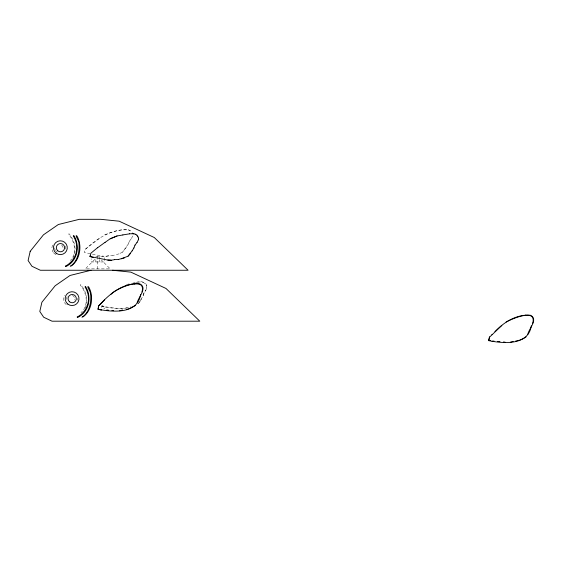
<?xml version="1.0" encoding="UTF-8"?>
<svg xmlns="http://www.w3.org/2000/svg" width="562" height="562" viewBox="0 0 562 562"><rect width="100%" height="100%" fill="white"/><g stroke="black" fill="none" stroke-linecap="round" stroke-linejoin="round"><path stroke-width="0.42" stroke-dasharray="2.81 2.11" d="M143.078 295.9L143.907 293.111L145.895 290.055L143.907 293.111M144.104 292.774L143.275 295.563L138.477 303.508M99.502 238.351L85.361 249.212L84.321 252.464L102.228 256.11M72.919 258.52C77.12 250.441 74.802 240.388 69.007 233.715L68.592 234.221C74.648 241.323 77.444 253.097 70.412 260.529M85.22 307.885C88.733 300.15 86.021 290.891 80.71 284.653L80.303 285.159C86.899 292.669 89.154 305.475 80.963 312.732M128.354 244.02L129.408 241.14M145.698 290.392L147.012 287.414C147.279 281.773 140.282 280.614 136.13 282.398M131.48 238.485L132.801 235.773M140.163 301.26L141.764 298.436M103.9 306.48L100.563 305.777L100.359 306.114L103.703 306.817L103.9 306.48C112.92 308.159 122.109 309.437 130.995 306.852M103.036 305.033L101.631 307.414L104.946 308.454M128.326 243.971L122.579 252.183L119.081 253.778M126.555 246.851L122.551 252.134M129.436 241.196L131.452 238.436M138.252 303.733L140.367 300.923M94.809 259.384L85.319 268.875L110.222 268.875L101.329 259.981M104.644 234.846C112.456 231.853 121.582 228.516 129.998 230.308M119.116 253.827L112.716 255.534M126.429 284.527L131.29 283.438M132.899 283.093L135.323 282.574M105.754 256.258L112.751 255.584M108.916 255.682L105.789 256.314L102.2 256.061M137.542 282.391C141.42 280.909 147.16 282.988 146.815 287.751M126.64 229.528C110.447 229.654 96.931 238.702 85.396 249.261L85.361 249.212M127.124 307.92C119.362 309.831 111.508 307.857 103.703 306.817M95.863 256.42L104.342 256.42L104.279 261.955L91.206 261.955L91.206 258.794M128.319 229.71L131.36 231.207L132.309 232.731M99.678 256.42L99.678 258.794M99.678 259.581L99.678 261.955M97.774 256.42L97.774 268.875M95.863 259.581L95.863 261.955M66.253 304.632A6.92 6.92 0 0 1 64.714 295.415M77.38 298.345A6.92 6.92 0 0 1 77.366 300.15M66.478 299.441A4.152 4.152 0 0 1 67.482 296.427M72.435 295.415A4.152 4.152 0 0 1 74.69 299.932M56.102 254.607A6.92 6.92 0 0 1 53.664 252.872M53.285 252.408A6.92 6.92 0 0 1 53.362 243.985M65.424 246.219A6.92 6.92 0 0 1 65.656 249.205M57.099 251.938A4.152 4.152 0 0 1 56.193 251.347M55.476 250.533A4.152 4.152 0 0 1 55.181 246.395M61.63 245.074A4.152 4.152 0 0 1 62.986 248.994"/><path stroke-width="0.84" d="M138.407 239.784L138.449 238.077M104.511 299.911L98.589 306.009L98.006 309.233L101.329 310.091M488.68 340.642L489.53 337.067L488.68 340.642C503.032 343.515 528.435 345.897 531.308 325.784M140.633 294.376C137.76 314.488 112.358 312.107 98.006 309.233L98.519 307.604M141.996 291.959C146.801 274.649 114.43 289.409 110.911 294.418M532.671 323.368C537.16 307.442 511.195 319.328 506.088 321.991M133.932 247.983L134.978 245.102M137.093 302.995C138.175 297.27 147.982 287.744 139.741 283.838C123.099 282.405 109.021 294.277 98.589 306.009M527.767 334.404C528.849 328.679 538.656 319.153 530.416 315.247C516.822 314.095 503.988 322.061 494.911 331.671M137.051 242.447L138.378 239.735M90.63 255.288L89.927 256.476L93.243 257.515M132.161 250.863L133.897 247.933M121.28 258.78L128.157 256.146L132.126 250.814M135.006 245.158L137.023 242.398M101.195 303.368L101.462 303.009M101.35 309.817L101.617 309.465M134.676 284.042L134.943 283.691M491.869 334.776L492.136 334.418M492.024 341.225L493.998 341.043M525.351 315.451L525.618 315.099M128.129 256.096L130.503 253.307M489.263 337.418L501.845 325.475M97.479 247.751L90.939 253.174L89.927 256.476L107.806 260.073L111.36 260.276M70.264 266.339C77.718 261.499 79.741 251.544 78.912 243.241C79.811 242.187 73.91 233.602 77.015 236.103C82.354 245.411 80.204 259.665 71.353 265.931L71.009 265.742M81.968 317.277C89.421 312.437 91.444 302.489 90.615 294.179C91.515 293.125 85.614 284.541 88.719 287.042C94.058 296.35 91.908 310.603 83.064 316.87L82.719 316.68M97.514 247.807L105.073 242.313M105.101 242.363L110.187 238.759L117.008 235.956L122.874 234.965M135.414 305.517L129.112 308.65M523.566 338.415L526.088 336.926M110.222 238.808L117.037 236.005M519.787 340.059L522.934 338.788M126.302 309.578L128.41 308.882M519.084 340.291L515.487 341.148M124.687 257.789L118.294 259.496M119.629 310.835L122.586 309.978M510.303 342.244L513.254 341.387M91.051 270.252L70.039 275.464L55.16 285.763L41.897 302.251L39.804 311.481L43.667 317.221L52.048 321.197L199.791 321.197L166.001 288.468L130.876 272.134L112.505 270.252M114.486 259.644L111.332 260.227L107.778 260.023M122.839 234.916L129.506 233.848M129.478 233.799L133.925 233.729M114.458 259.595L118.322 259.546M497.412 341.387L499.976 341.647M503.397 341.984L505.105 342.16M106.745 309.978L108.452 310.147M111.866 310.491L113.58 310.667M132.21 233.497L135.568 234.27M488.947 340.284L490.619 340.579M135.54 234.221L136.966 235.218M136.938 235.169L137.915 236.75M137.887 236.693L138.484 238.133M65.529 266.1L65.824 266.564C77.57 261.246 80.38 245.833 73.791 235.506L73.292 235.928C80.134 246.837 76.643 260.009 65.529 266.1M77.233 317.038L77.528 317.509C89.274 312.191 92.084 296.771 85.494 286.444L85.002 286.866C91.838 297.776 88.346 310.955 77.233 317.038M30.193 251.312L28.1 260.543L31.964 266.283L40.345 270.252L188.087 270.252L154.297 237.529L119.172 221.196L100.795 219.313L79.347 219.313L58.329 224.526L43.457 234.825L30.193 251.312M67.819 304.105A6.92 6.92 0 0 0 78.926 299.616A6.92 6.92 0 0 0 69.491 292.24A6.92 6.92 0 0 0 67.819 304.105M69.463 301.752A4.152 4.152 0 0 0 76.256 299.406A4.152 4.152 0 0 0 70.826 294.699A4.152 4.152 0 0 0 69.463 301.752M56.116 253.167A6.92 6.92 0 0 0 67.222 248.678A6.92 6.92 0 0 0 57.781 241.302A6.92 6.92 0 0 0 56.116 253.167M57.76 250.814A4.152 4.152 0 0 0 64.553 248.467A4.152 4.152 0 0 0 59.122 243.753A4.152 4.152 0 0 0 57.76 250.814"/></g></svg>
